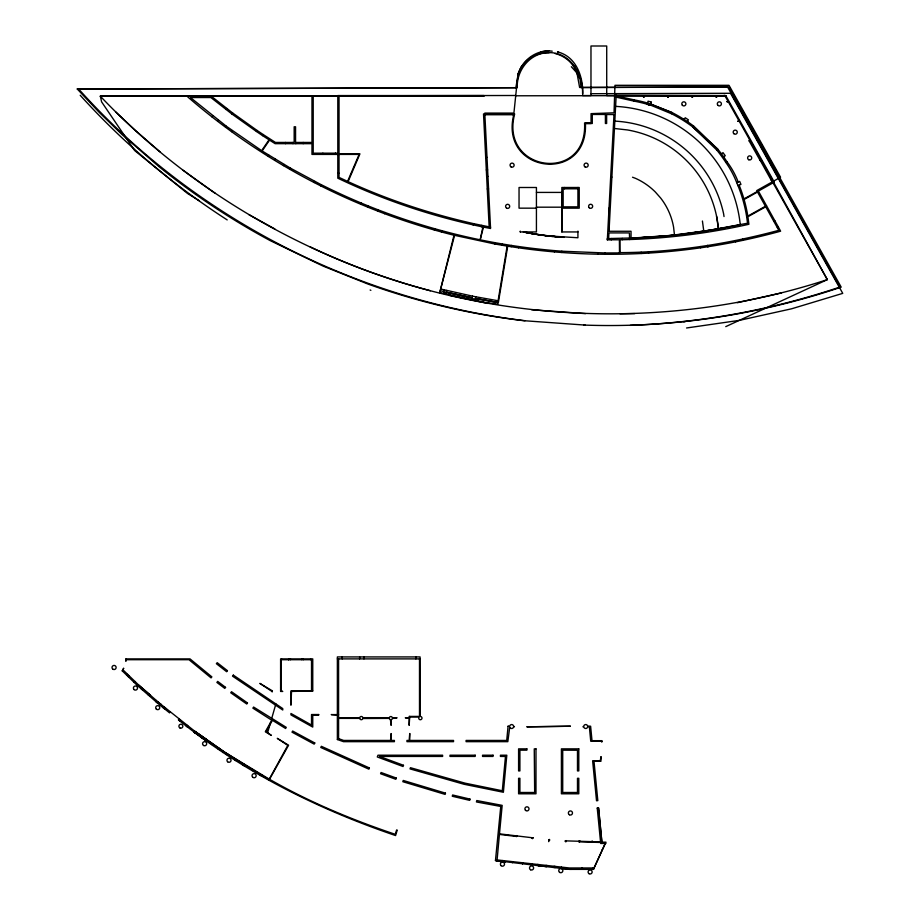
<?xml version="1.0" encoding="UTF-8"?>
<svg xmlns="http://www.w3.org/2000/svg" width="920" height="920" viewBox="0 0 920 920"><rect width="100%" height="100%" fill="white"/><g stroke="black" fill="none" stroke-linecap="round" stroke-linejoin="round"><path stroke-width="1.38" d="M577.921 231.943L561.844 231.943L561.844 192.418L536.429 192.418M187.117 96.221L188.45 97.531C225.48 129.49 266.11 157.239 309.384 180.055C355.339 204.217 404.179 222.847 454.56 235.359L439.61 293.169L454.008 235.221L494.35 243.892C530.886 250.516 567.996 254 605.13 254.276L605.153 252.965L619.505 252.908L619.401 239.786L611.282 239.786M593.423 869.377L605.36 843.226L593.423 869.377L569.411 869.377L495.466 860.545L500.756 806.46L476.433 801.952L476.778 800.549L502.171 805.368L499.479 833.853L533.082 837.844L531.886 837.706M707.503 230.862L674.486 235.198L640.205 237.785L611.282 238.475L611.282 239.855L607.338 239.855L613.996 114.459M647.668 237.348L631.051 238.165L631.028 231.265L609.029 231.265L616.193 95.254M538.579 865.697L538.66 864.558L538.579 865.697L546.653 866.651L546.79 865.456M554.093 866.893L554.139 866.272L554.012 867.537M548.711 840.19C550.172 837.602 549.838 842.593 548.699 839.695L548.699 841.65M554.403 251.93L554.518 250.619C473.558 243.685 393.99 221.179 321.367 184.736L320.769 185.909L321.344 184.77L290.536 168.199L262.131 150.972L269.525 140.127L275.103 143.669L311.972 143.669L311.972 154.411L337.801 154.411M561.764 252.517L561.878 251.206L605.153 252.965M545.928 866.571L546.054 865.375M497.018 860.729L499.422 834.428L516.672 836.475L516.856 835.636M561.05 868.399L561.43 867.088M389.309 717.681L389.309 718.508A1.587 1.587 0 0 0 390.425 719.624L391.115 725.351L391.241 719.624A1.587 1.587 0 0 0 392.368 718.508L397.084 717.807L392.368 717.681A1.587 1.587 0 0 0 389.309 717.681L362.894 717.669A1.644 1.644 0 0 0 359.72 717.669L338.583 717.807M580.048 841.34C578.542 843.49 578.726 839.201 580.037 841.294M511.198 246.732L511.393 245.433M518.5 247.814L518.696 246.571M497.8 302.473L507.15 246.077L507.713 246.18L498.364 302.565L475.433 298.505L497.996 302.519L497.72 304.186L485.093 302.369L439.76 292.56M502.216 245.283L502.435 243.984M441.197 289.133L472.477 296.136L471.994 298.551L475.295 299.195L475.766 296.792L498.088 300.748M473.328 225.055L473.512 223.629C430.422 213.9 388.263 200.031 348.093 181.631L359.95 153.835L339.031 153.835M473.34 224.94L473.627 223.652L490.486 227.136L490.222 228.447C437.586 218.155 386.193 201.342 337.801 178.181L337.801 95.565L483.909 95.565L483.943 96.221M634.363 99.923A140.99 140.99 0 0 1 647.588 103.051L648.071 101.142L651.164 102.062L650.256 105.144L646.254 103.96A140.001 140.001 0 0 0 634.098 101.142L634.363 99.923L616.17 95.876M444.199 289.869L443.624 292.261L446.016 292.847L446.177 292.146L472.132 297.85L446.177 292.146M446.016 292.847L446.591 290.455M494.937 244.041L495.247 242.73M738.208 182.045A79.844 79.844 0 0 0 726.938 161.724A137.712 137.712 0 0 0 724.051 157.435L721.004 153.272A137.712 137.712 0 0 0 717.795 149.212L692.714 126.925A139.748 139.748 0 0 0 671.531 113.758L650.29 105.018L651.164 102.062M441.404 231.943L441.749 230.748M267.502 733.079L270.549 722.476M271.365 719.635L275.873 703.915M280.6 687.447L281.175 685.446M288.57 659.709L288.799 658.893L288.799 659.709M269.272 779.136L268.674 780.206L287.81 745.407L277.276 738.346L288.581 745.211L269.525 779.274C309.292 802.056 351.831 819.731 395.232 834.302L396.647 829.932L397.233 830.127L395.577 835.555C317.676 809.059 242.753 771.673 178.468 719.888L179.147 719.049M434.286 229.977L434.654 228.712M268.674 780.206L269.019 778.998L225.273 752.617L195.27 731.653L207.253 739.99L206.54 741.014L193.833 732.113L194.545 731.089L193.901 730.572M122.256 670.875L123.636 668.334L122.256 670.875L137.137 685.296L159.873 705.099L164.714 708.952L165.473 708.009M384.64 213.727L385.112 212.508M517.948 75.175C521.49 60.225 536.9 49.047 552.218 51.175M377.74 211.117L378.212 209.886M367.574 207.092L368.08 205.884M521.134 66.93L517.903 74.727L513.912 113.091L484.782 113.091M531.886 837.706L532.45 838.683L533.082 837.867M360.743 204.274L361.261 203.067M314.191 182.551L314.789 181.389M289.88 169.337L290.536 168.199M157.906 701.856L161.345 704.812L138.782 685.135L123.13 670.013M244.018 765.739L244.639 764.669M252.367 770.638L252.988 769.58M259.658 774.916L260.279 773.858M260.912 775.652L261.533 774.606M283.475 165.634L284.142 164.496M243.282 765.302L243.927 764.255L223.709 751.525L194.545 731.089M268.881 780.309L269.192 779.815L243.927 764.255M268.364 156.469L269.054 155.365M274.643 160.344L275.333 159.229M226.343 754.653L227.01 753.606M227.654 755.481L228.321 754.434M234.6 759.851L235.255 758.804M235.808 760.598L236.463 759.563M671.531 113.758L672.232 112.642A140.99 140.99 0 0 1 683.123 118.841M684.169 119.416L685.227 117.76L688.424 119.853L687.286 121.463M262.533 135.608L269.042 139.805L261.648 150.65L226.343 126.235L190.452 97.531L210.875 97.531L231.84 113.965L256.415 131.48L262.533 135.608L263.223 134.561L275.459 142.439L294.17 142.439L294.17 126.776L295.561 126.776L295.561 142.439L311.972 142.439L311.972 96.221M256.415 131.48L257.105 130.468L232.611 112.953L211.289 96.221M202.618 736.77L201.917 737.782L203.308 738.76L204.021 737.748M210.082 743.498L210.795 742.474M211.531 744.521L212.244 743.498M218.224 749.213L218.948 748.19M219.661 750.214L220.374 749.19M222.985 752.548L223.709 751.525M749.547 141.093L748.926 140.518L760.254 160.666L760.046 159.861M231.529 131.663L232.288 130.594M688.367 122.268A140.99 140.99 0 0 1 693.461 125.925L692.714 126.925L716.783 150.04A139.748 139.748 0 0 1 725.834 162.438A92.115 92.115 0 0 1 736.713 182.655L737.966 185.621A142.197 142.197 0 0 1 746.672 216.752L747.534 223.226L700.178 231.978M225.549 127.282L226.343 126.235M225.963 109.503L226.757 108.456M231.84 113.965L232.611 112.953M217.66 121.325L218.465 120.29M186.933 725.144L186.219 726.053L187.714 727.248L188.439 726.317M194.396 730.974L193.683 731.894L195.04 732.964L195.764 732.032L160.678 704.145M211.83 116.794L212.635 115.759M163.955 706.79L163.196 707.721L169.567 712.862L170.327 711.931M141.151 688.793L141.933 687.884M142.393 689.862L143.175 688.965M148.327 695.037L149.132 694.117M149.684 696.221L150.489 695.29L138.782 685.135M156.446 700.476L155.641 701.408L157.148 702.731L157.964 701.787M159.873 705.099L160.62 704.237M496.421 860.66L497.122 859.935L569.411 867.974L594.101 867.974M134.182 682.421L135.044 681.524M126.787 675.269L127.638 674.371M128.225 676.648L129.076 675.763M179.17 720.44L179.952 719.693M716.783 150.04L717.795 149.212L693.496 125.879M770.96 179.331L771.167 180.113L760.357 160.62M721.429 153.835L722.994 152.651L725.247 155.733L723.637 156.848M338.583 738.656L343.689 740.439L390.54 740.439L391.115 733.55L391.115 740.439L394.404 740.439L394.404 741.669L343.482 741.669L337.364 739.53L338.583 738.656L338.583 658.893M490.555 228.505L484.874 114.735L513.762 114.735C499.065 173.431 588.213 184.264 585.43 123.487L591.054 123.487L591.054 113.643L614.031 112.815L614.962 85.307L728.996 85.307L780.562 177.238L756.711 190.612L765.44 206.275M725.834 162.438L726.938 161.724M746.672 216.752L766.486 205.654L758.39 191.084L774.306 182.148L725.754 95.565L614.962 95.254M743.923 198.939L757.229 191.532M744.084 199.502L757.505 192.038M773.743 221.191L774.778 220.605L766.486 205.654M777.331 227.642L778.377 227.056L774.778 220.605M725.754 326.634L827.333 279.634L773.122 181.412M516.615 836.521L515.648 835.785L516.856 835.624M736.713 182.655L739.692 181.435L740.945 184.402L737.966 185.621M310.12 246.847C470.074 323.161 659.007 334.489 827.333 279.634L773.053 182.85M737.254 302.726L781.402 292.928M619.401 252.62C672.589 252.54 727.03 244.26 778.826 230.322L765.727 206.793L747.925 216.706L748.903 224.273C706.594 233.818 663.331 239.016 619.965 239.775L619.965 252.62M605.13 254.276C664.32 254.667 723.557 246.882 780.62 231.184L778.377 227.056M725.155 227.792L721.602 228.459M711.137 230.253L740.278 224.779A132.353 132.353 0 0 0 615.653 106.375M725.731 227.689L685.504 233.921M715.001 229.62L667.69 235.853M548.976 50.738L540.764 51.865M630.303 325.358C701.546 322.736 772.225 309.822 839.787 287.097L727.594 87.02L579.623 87.469L576.92 72.657L573.39 66.033A31.314 31.314 0 0 0 555.174 53.567M583.786 325.059C671.013 328.291 758.517 314.939 841.202 287.132L728.996 87.055L581.037 87.515L580.186 79.959M686.561 327.98L739.438 320.355L791.591 308.798L842.743 293.365L730.537 93.288L590.973 93.713M689.183 233.461L692.852 232.99M549.148 52.704C530.598 52.405 516.511 69.816 517.235 87.71L77.257 88.998L99.325 112.47L122.429 134.929L158.93 166.589A713.862 713.862 0 0 0 270.33 240.683L323.127 266.11L367.908 284.038A713.862 713.862 0 0 0 523.629 320.678L585.2 325.093M565.88 840.869L600.542 841.892L597.241 808.105L598.529 807.978L601.887 842.168L605.946 842.168L605.877 843.479L600.691 843.479L600.599 842.478L578.956 841.834M658.26 236.658L666.597 235.934M597.241 808.105L598.586 807.978L601.887 842.168M611.282 238.544L608.637 238.544L608.936 232.909L629.383 232.909L629.671 239.545L629.648 238.234L674.486 235.175L673.589 227.194A65.929 65.929 0 0 0 660.64 198.018L655.304 191.981A65.929 65.929 0 0 0 635.501 178.342L632.534 177.227M652.476 237.061L658.536 236.636M673.865 235.232L674.486 235.198M487.266 188.968L488.577 188.899M485.691 157.423L487.002 157.355M486.312 169.958L487.623 169.889M486.634 176.433L487.945 176.375M641.067 237.67L651.004 237.164M619.953 313.731L634.754 313.616M77.257 88.998L515.832 87.665L518.535 72.645L522.066 66.033A31.314 31.314 0 0 1 547.733 52.67C569.928 51.439 583.05 73.784 582.578 93.748M199.352 200.79L187.461 193.43L134.596 150.489L101.591 101.855L100.36 96.221L515.752 95.496M558.681 52.348L557.509 51.865C576.794 56.649 583.613 77.717 582.67 95.565L590.973 95.565L590.973 46L606.717 46L606.717 95.565L614.962 95.565M430.376 290.755C305.371 257.669 189.428 190.141 100.36 96.221L483.92 95.818M515.717 95.784L616.193 95.68M100.36 96.221L339.031 96.221L339.031 177.387L347.576 181.389L359.122 154.411L339.031 154.411M616.193 96.221L726.11 96.221L725.754 95.565M605.406 114.459L592.284 114.459L592.284 123.487L585.488 123.487M613.985 114.528L606.636 114.528L606.636 123.487L605.406 123.487L605.406 113.643M591.054 122.912L584.568 122.912C587.765 183.666 499.353 172.316 514.659 113.965L483.517 113.919L489.152 226.883M337.801 153.18L313.214 153.18L313.214 96.221M337.801 173.27L339.031 173.27M610.661 177.111L611.904 177.111M577.921 188.807L563.155 188.807L563.155 206.85L577.921 206.85L577.921 187.496M536.429 207.184L561.844 207.184M536.429 208.161L519.041 208.161L519.041 187.496L536.429 187.496L536.429 231.943L520.26 231.943L520.26 231.127L520.352 231.943M561.844 208.161L579.232 208.161L579.232 187.496L561.844 187.496L561.844 231.943M607.338 238.544L607.338 239.855M337.364 658.893L420.072 658.893M338.583 714.598L331.223 714.598L337.364 715.173L337.364 739.53M409.733 716.99L419.152 716.99A1.644 1.644 0 0 0 419.6 719.555A1.644 1.644 0 0 0 421.958 718.451A1.644 1.644 0 0 0 420.291 716.461L420.072 656.926L337.364 656.926L337.364 714.598M409.733 717.807L405.283 717.807L409.159 718.382L409.159 725.351L409.733 716.415M338.583 718.382L359.709 718.382M389.286 718.382L362.894 718.52A1.644 1.644 0 0 1 359.72 718.52L359.72 718.52M573.39 66.033L574.804 66.079M576.92 72.657L578.335 72.691M683.606 321.712L685.02 321.747M545.905 235.773L577.921 237.751L577.921 231.127M602.335 849.539L602.439 849.309M564.178 237.383L549.297 236.164L550.459 236.279M531.656 309.752L585.522 313.639M559.59 237.095L557.509 236.934M554.518 250.619L561.878 251.206M553.541 236.382L559.371 237.072L536.832 234.473M551.39 236.382L552.805 236.52M561.269 868.399L571.182 869.377M614.48 128.489L627.532 129.962A110.204 110.204 0 0 1 718.439 229.022L716.542 216.05M536.291 234.381L523.308 231.943L545.192 235.669M545.134 235.669L547.216 235.922M540.983 235.106L543.156 235.382M537.912 234.554L546.641 235.704M481.666 225.388L481.367 226.677L483.46 227.102L480.194 239.763L482.897 226.975L483.391 227.378M532.312 233.714L532.967 233.818M535.313 234.151L540.937 235.083M525.044 320.712C354.832 300.311 193.096 216.798 78.671 89.044M527.471 232.564L535.049 233.979M524.365 232.127L532.404 233.703L528.747 232.955M525.251 232.323L526.712 232.599M472.477 296.136L475.766 296.792M495.466 860.545L505.114 862.454M539.189 234.726L541.052 235.106M449.489 295.32L487.945 303.428M615.905 97.094L634.098 101.142M440.772 290.835L443.785 291.571M647.588 103.051L672.232 112.642L650.601 103.948M650.29 105.018L647.289 104.259L650.256 105.144M370.139 290.018L370.863 290.306M248.802 214.59L274.815 228.942M242.615 764.623L243.857 765.359M683.157 118.784L688.413 122.222M257.105 130.468L263.223 134.561M227.205 219.914C173.04 184.989 123.406 143.117 80.212 95.277M183.137 170.315L215.326 193.418M178.48 719.888L179.826 720.969M159.907 151.777L135.493 130.548L115.77 111.998M571.332 66.723L576.346 72.312L579.876 78.924M725.178 96.221L772.995 181.481M771.259 180.078L772.271 181.884M742.601 239.085L742.865 240.373M735.379 240.568L735.632 241.856M593.457 867.974L593.63 868.94M724.029 216.556L723.626 213.888A117.599 117.599 0 0 0 614.87 121.118M700.442 246.548L700.615 247.802M702.42 221.018L703.823 231.437M648.519 251.746L648.6 253.115M641.159 252.206L641.217 253.517M724.235 95.254L724.235 96.221M622.276 238.418L622.276 239.74M609.029 208.058L609.029 216.246M609.029 221.708L609.029 231.265M605.119 113.643L605.119 114.459M597.747 252.873L597.747 254.184M593.205 867.974L593.205 869.377M592.572 113.643L592.572 114.459M582.417 867.974L582.417 869.377M582.107 867.974L582.107 869.377M564.558 187.496L564.558 188.807M555.024 866.375L555.024 867.652M537.591 864.432L537.591 865.57M531.645 863.776L531.645 864.869M522.594 862.764L522.594 863.788M522.376 862.741L522.376 863.753M512.693 113.919L512.693 114.735M512.624 861.66L512.624 862.592M512.348 861.626L512.348 862.557M502.872 860.579L502.872 861.43M502.573 860.545L502.573 861.396M485.53 113.919L485.53 114.735M419.497 658.893L419.497 716.415L409.159 716.415L409.159 717.807M415.886 656.926L415.886 658.893M363.952 656.926L363.952 658.893M359.639 656.926L359.639 658.893M342.205 656.926L342.205 658.893M335.421 153.099L335.421 154.411M322.874 153.18L322.874 154.411M310.592 658.893L310.592 659.709M303.197 142.439L303.197 143.669M303.335 658.893L303.335 659.709M301.794 658.893L301.794 659.709M295.815 142.439L295.815 143.669M292.939 142.439L292.939 143.669M290.49 658.893L290.49 659.709M285.556 142.439L285.556 143.669M281.543 658.893L281.543 659.709M739.128 185.15A143.083 143.083 0 0 1 743.59 197.8L744.349 200.387A143.083 143.083 0 0 1 747.822 216.108M601.013 756.827L600.921 761.311L593.998 761.311L597.816 800.63L596.528 800.756L592.63 760.736L600.231 760.736L601.013 756.827M601.841 741.244L601.795 742.095L601.266 741.244L590.744 741.244L589.363 726.811L587.627 727.042A1.978 1.978 0 0 1 583.797 727.042L582.935 726.811L583.797 726.006A1.978 1.978 0 0 1 587.627 726.006L590.617 726.236L592.008 740.669L601.956 740.669L601.841 741.244M505.471 756.435L502.297 790.751L465.06 783.161L410.435 767.694L410.032 768.901L464.059 784.265L503.389 792.269L506.816 755.205L500.434 755.205L500.434 756.435L505.471 756.435M508.081 726.213L506.713 740.439L466.084 740.439L466.084 741.669L507.828 741.669L509.749 727.042A1.978 1.978 0 0 0 513.578 727.042L514.464 726.811L513.578 726.006A1.978 1.978 0 0 0 509.749 726.006L508.081 726.213M726.949 101.66L727.697 101.97L726.984 101.556M619.263 96.933L620.011 97.244L619.298 96.841M643.459 96.933L644.207 97.244L643.494 96.841M565.213 841.041C566.018 843.548 567.157 839.27 565.213 841.041M667.644 96.933L668.403 97.244L667.69 96.841M591.548 841.547C592.353 844.054 593.504 839.776 591.548 841.547M691.84 96.933L692.599 97.244L691.886 96.841M715.978 96.933L716.726 97.244L716.024 96.841M737.897 121.187L738.691 121.405L737.897 121.187M469.982 799.089L469.694 800.365L452.272 796.248L452.617 794.983L469.982 799.089M445.475 793.144L445.142 794.397L402.822 781.701L403.247 780.459L445.475 793.144M125.925 658.893L125.81 661.284L126.293 659.709L188.98 659.709L211.071 677.902L211.864 676.867L190.014 658.893L125.925 658.893M396.278 778.056L395.841 779.297L380.581 773.731L381.053 772.501L396.278 778.056M403.5 765.29L403.052 766.521L377.292 756.964L377.993 755.205L442.612 755.205L442.612 756.435L379.511 756.435L403.5 765.29M369.391 767.947L368.897 769.166L320.758 747.477L321.344 746.304L369.391 767.947M271.814 691.334L272.17 691.909L272.4 690.874L259.854 683.387L271.814 691.334M314.778 742.969L314.18 744.13L292.008 732.17L292.663 731.032L314.778 742.969M271.802 720.233L265.339 731.768L271.377 735.425L266.11 731.561L272.423 720.303L285.602 728.49L286.258 727.352L253.609 707.054L252.873 708.147L271.802 720.233M247.48 702.938L246.744 704.019L230.736 692.771L231.518 691.713L247.48 702.938M225.561 687.355L224.79 688.413L216.89 682.444L217.695 681.398L225.561 687.355M233.323 675.119L232.53 676.165L282.762 710.021L282.762 708.584L233.323 675.119M227.435 670.668L226.63 671.715L216.384 663.699L217.2 662.676L227.435 670.668M312.754 690.977L291.513 691.449L290.938 705.192L290.938 690.874L311.523 690.874L311.523 659.709L281.175 659.709L281.175 690.874L282.739 691.449L280.6 691.449L280.6 658.893L312.754 658.893L312.754 690.977M318.676 714.529L311.523 714.529L311.523 725.04L290.938 713.46L290.938 714.897L312.754 727.087L312.754 715.173L318.676 715.173L318.676 714.529M570.389 726.236L527.01 726.811L570.389 726.236M409.733 733.55L409.159 740.439L406.95 740.439L406.95 741.669L453.537 741.669L453.537 740.439L409.733 740.439L409.733 733.55M526.872 748.857L518.592 748.857L518.592 770.914L519.903 770.914L519.903 750.168L526.872 750.168L526.872 748.857M535.981 748.857L534.255 748.857L534.669 792.488L519.903 792.488L519.903 778.297L518.592 778.297L518.592 793.799L535.981 793.799L535.981 748.857M578.795 748.857L561.407 748.857L561.407 793.799L578.795 793.799L578.795 778.297L577.484 778.297L577.484 792.488L562.718 792.488L562.718 750.168L577.484 750.248L577.484 770.914L578.795 770.914L578.795 748.857M475.18 755.205L449.995 755.205L449.995 756.435L475.18 756.435L475.18 755.205M493.051 755.205L482.551 755.205L482.551 756.435L493.051 756.435L493.051 755.205M707.928 246.755L707.721 245.456L707.928 246.755M589.202 207.724A2.024 2.024 0 0 0 592.595 206.827A2.024 2.024 0 0 0 590.111 204.343A2.024 2.024 0 0 0 589.202 207.724M585.074 166.922A2.058 2.058 0 0 0 588.191 165.186A2.058 2.058 0 0 0 585.131 163.357A2.058 2.058 0 0 0 585.074 166.922M511.048 166.911A2.047 2.047 0 0 0 514.13 165.174A2.047 2.047 0 0 0 511.083 163.38A2.047 2.047 0 0 0 511.048 166.911M506.621 208.138A2.047 2.047 0 0 0 509.691 206.367A2.047 2.047 0 0 0 506.621 204.585A2.047 2.047 0 0 0 506.621 208.138M112.631 668.943A2.047 2.047 0 0 0 116.058 668.023A2.047 2.047 0 0 0 113.551 665.505A2.047 2.047 0 0 0 112.631 668.943M569.399 814.763A2.047 2.047 0 0 0 572.481 812.981A2.047 2.047 0 0 0 569.399 811.21A2.047 2.047 0 0 0 569.399 814.763M589.042 873.689A2.035 2.035 0 0 0 592.146 872.033A2.035 2.035 0 0 0 589.156 870.182A2.035 2.035 0 0 0 589.042 873.689M559.762 872.436A2.047 2.047 0 0 0 562.844 870.654A2.047 2.047 0 0 0 559.762 868.882A2.047 2.047 0 0 0 559.762 872.436M530.541 869.756A2.047 2.047 0 0 0 533.611 867.974A2.047 2.047 0 0 0 530.541 866.203A2.047 2.047 0 0 0 530.541 869.756M501.02 865.616A2.058 2.058 0 0 0 504.447 864.662A2.058 2.058 0 0 0 501.906 862.166A2.058 2.058 0 0 0 501.02 865.616M525.504 810.324A2.047 2.047 0 0 0 528.942 809.404A2.047 2.047 0 0 0 526.424 806.886A2.047 2.047 0 0 0 525.504 810.324M134.067 689.563A2.047 2.047 0 0 0 137.459 688.505A2.047 2.047 0 0 0 134.837 686.101A2.047 2.047 0 0 0 134.067 689.563M156.365 709.147A2.012 2.012 0 0 0 159.689 708.078A2.012 2.012 0 0 0 157.102 705.732A2.012 2.012 0 0 0 156.365 709.147M179.883 727.915A1.966 1.966 0 0 0 182.839 726.213A1.966 1.966 0 0 0 179.883 724.511A1.966 1.966 0 0 0 179.883 727.915M203.584 745.487A2.058 2.058 0 0 0 206.678 743.739A2.058 2.058 0 0 0 203.607 741.922A2.058 2.058 0 0 0 203.584 745.487M227.585 761.725A2.047 2.047 0 0 0 230.989 760.759A2.047 2.047 0 0 0 228.447 758.298A2.047 2.047 0 0 0 227.585 761.725M252.655 777.147A2.047 2.047 0 0 0 256.094 776.227A2.047 2.047 0 0 0 253.575 773.708A2.047 2.047 0 0 0 252.655 777.147M748.65 159.701A2.047 2.047 0 0 0 751.72 157.918A2.047 2.047 0 0 0 748.65 156.147A2.047 2.047 0 0 0 748.65 159.701M733.78 133.618A2.047 2.047 0 0 0 737.207 132.698A2.047 2.047 0 0 0 734.7 130.191A2.047 2.047 0 0 0 733.78 133.618M717.91 105.317A2.047 2.047 0 0 0 721.337 104.397A2.047 2.047 0 0 0 718.819 101.89A2.047 2.047 0 0 0 717.91 105.317M682.398 105.317A2.047 2.047 0 0 0 685.825 104.397A2.047 2.047 0 0 0 683.307 101.89A2.047 2.047 0 0 0 682.398 105.317"/></g></svg>
